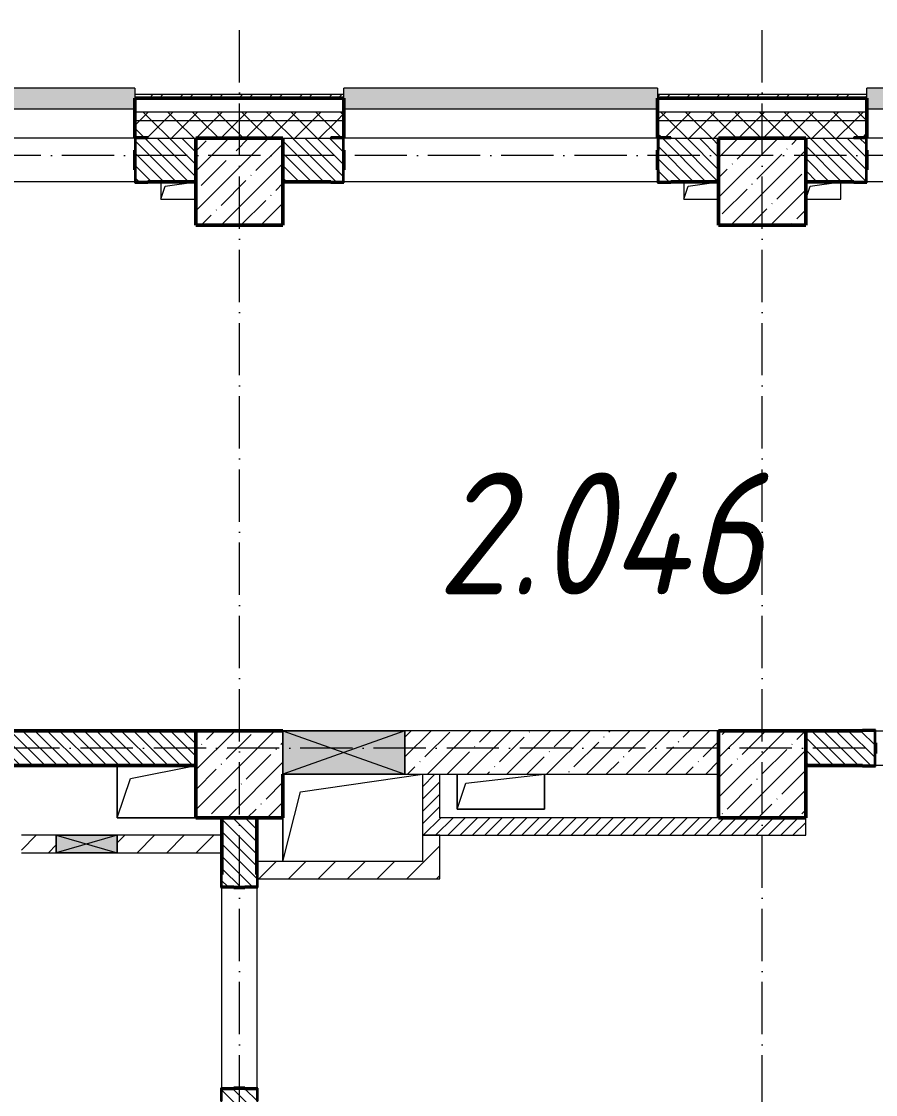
# Model space of a CAD drawing. Header units: millimetres. Extents: x -12989 to 629078, y -109036 to 555275.
# Drawn here: x 565918 to 570818, y 94778 to 100935 of the extents above; entities that cross this region are included whole.
import ezdxf

# ---------------------------------------------------------------- set-up
doc = ezdxf.new("R2010")
doc.units = ezdxf.units.MM
doc.linetypes.add('50_200_ШТРИХ_1Т_ш5_п1_п1_', pattern=[700, 500, -100, 0, -100])
for name, color, linetype, lineweight in [('A-DETL-GENF-OTLN', 7, 'Continuous', 9), ('A-FLOR-____-OTLN', 7, 'Continuous', 9), ('A-GENM-____-MCUT', 7, 'Continuous', 25), ('A-GENM-____-OTLN', 7, 'Continuous', 9), ('A-GENM-____-OTLN-1', 7, 'Continuous', 25), ('A-GLAZ-____-OTLN', 7, 'Continuous', 9), ('A-WALL-____-MCUT-1', 7, 'Continuous', 9), ('A-WALL-____-MCUT-2', 7, 'Continuous', 50), ('A-WALL-____-MCUT-3', 7, 'Continuous', 9), ('A-WALL-____-OTLN', 7, 'Continuous', 9), ('A-WALL-____-PATT-1', 7, 'Continuous', 9), ('A-WALL-FNSH-MCUT-1', 7, 'Continuous', 9), ('I-WALL-____-OTLN', 7, 'Continuous', 9), ('S-COLS-____-MCUT', 7, 'Continuous', 50), ('S-COLS-____-OTLN', 7, 'Continuous', 9), ('S-GRID-____-OTLN-1', 7, '50_200_ШТРИХ_1Т_ш5_п1_п1_', 9), ('Марки помещений', 7, 'Continuous', 9)]:
    doc.layers.add(name, color=color, linetype=linetype, lineweight=lineweight)
doc.layers.add('A-GLAZ-____-OTLN-1', color=7, linetype='Continuous', lineweight=9, true_color=0xc0c0c0)
doc.styles.add('ISOCPEUR_I_3', font='isocpeui.ttf', dxfattribs={"width": 0.85, "height": 2.2})
pattern_1 = [(135, (516567.8, 90784.41), (-35.35534, -35.35534), [])]
pattern_2 = [(45, (516567.8, 90784.41), (-70.71068, 70.71068), []), (135, (516567.8, 90784.41), (-70.71068, -70.71068), [])]
pattern_3 = [(45, (516567.8, 90784.41), (-114.04925, 114.04925), []), (45, (516681.85, 90784.41), (-114.04925, 114.04925), [201.612, -40.322, 3.353, -36.97])]
pattern_4 = [(45, (516567.8, 90784.41), (-84.8528, 84.8528), [])]
pattern_5 = [(45, (516567.8, 90784.41), (-35.35534, 35.35534), [])]

# ---------------------------------------------------------------- blocks, each defined once
blk = doc.blocks.new('BSC_Колонна _Прямоугольная - 500х500-V60-АР1_План отверстий 2 этажа в осях 1-64_А-ГГ')
at = {"layer": 'S-COLS-____-OTLN'}
h = blk.add_hatch(dxfattribs=at)
h.set_pattern_fill('FP_89', color=256, style=0, pattern_type=2)
h.set_pattern_definition([(45, (-50600, -5831.04), (-114.04925, 114.04925), []), (45, (-50485.95, -5831.04), (-114.04925, 114.04925), [201.613, -40.323, 3.353, -36.97])])
h.paths.add_polyline_path([(-250, -250), (250, -250), (250, 250), (-250, 250), (-250, 0)], flags=0)
at = {"layer": 'S-COLS-____-MCUT'}
for p, q in [((250, 250), (-250, 250)), ((-250, 250), (-250, -250)), ((250, -250), (250, 0)), ((-250, -250), (250, -250))]:
    blk.add_line(p, q, dxfattribs=at)
blk = doc.blocks.new('BSC_Колонна _Прямоугольная - 500х500-V62-АР1_План отверстий 2 этажа в осях 1-64_А-ГГ')
at = {"layer": 'S-COLS-____-OTLN'}
h = blk.add_hatch(dxfattribs=at)
h.set_pattern_fill('FP_91', color=256, style=0, pattern_type=2)
h.set_pattern_definition([(45, (-53600, -5831.04), (-114.04925, 114.04925), []), (45, (-53485.95, -5831.04), (-114.04925, 114.04925), [201.613, -40.323, 3.353, -36.97])])
h.paths.add_polyline_path([(-250, -250), (250, -250), (250, 250), (-250, 250)], flags=0)
at = {"layer": 'S-COLS-____-MCUT'}
for p, q in [((250, 250), (-250, 250)), ((-250, 250), (-250, -250)), ((250, -250), (250, 250)), ((-250, -250), (250, -250))]:
    blk.add_line(p, q, dxfattribs=at)
blk = doc.blocks.new('BSC_Колонна _Прямоугольная - 500х500-V117-АР1_План отверстий 2 этажа в осях 1-64_А-ГГ')
at = {"layer": 'S-COLS-____-OTLN'}
h = blk.add_hatch(dxfattribs=at)
h.set_pattern_fill('FP_146', color=256, style=0, pattern_type=2)
h.set_pattern_definition([(45, (-53600, -9231.04), (-114.04925, 114.04925), []), (45, (-53485.95, -9231.04), (-114.04925, 114.04925), [201.613, -40.323, 3.353, -36.97])])
h.paths.add_polyline_path([(-250, -250), (250, -250), (250, 250), (-250, 250), (-250, 104.8)], flags=0)
at = {"layer": 'S-COLS-____-MCUT'}
for p, q in [((250, 250), (-250, 250)), ((-250, 250), (-250, -250)), ((250, -250), (250, 250)), ((-250, -250), (250, -250))]:
    blk.add_line(p, q, dxfattribs=at)
blk = doc.blocks.new('Фахверк_СКБ_Уголок - 250_2700-27497298-АР1_План отверстий 2 этажа в осях 1-64_А-ГГ')
at = {"layer": 'A-GENM-____-MCUT'}
for p, q in [((200, 181), (125, 181)), ((125, 181), (125, 106)), ((131, 106), (131, 175)), ((131, 175), (200, 175)), ((200, 175), (200, 181)), ((125, 106), (131, 106)), ((131, -6), (125, -6)), ((125, -6), (125, -81)), ((131, -75), (131, -6)), ((125, -81), (200, -81)), ((200, -75), (131, -75)), ((200, -81), (200, -75))]:
    blk.add_line(p, q, dxfattribs=at)
blk = doc.blocks.new('Фахверк_СКБ_Уголок - 200_3960-28268576-АР1_План отверстий 2 этажа в осях 1-64_А-ГГ')
at = {"layer": 'A-GENM-____-MCUT'}
for p, q in [((200, 156), (125, 156)), ((125, 156), (125, 81)), ((131, 81), (131, 150)), ((131, 150), (200, 150)), ((200, 150), (200, 156)), ((125, 81), (131, 81)), ((131, 19), (125, 19)), ((125, 19), (125, -56)), ((131, -50), (131, 19)), ((125, -56), (200, -56)), ((200, -50), (131, -50)), ((200, -56), (200, -50))]:
    blk.add_line(p, q, dxfattribs=at)
blk = doc.blocks.new('AR_Отверстие прямоугольное _в плите_ - AR_Отверстие прямоугольное _в плите_-V156-АР1_План отверстий 2 этажа в осях 1-64_А-ГГ')
at = {"layer": 'A-GENM-____-OTLN'}
for p, q in [((-250, 100), (-250, -100)), ((-200, 50), (250, 100)), ((250, -100), (250, 100)), ((-250, -100), (-200, 50)), ((-250, -100), (250, -100))]:
    blk.add_line(p, q, dxfattribs=at)
blk = doc.blocks.new('AR_Отверстие прямоугольное _в плите_ - AR_Отверстие прямоугольное _в плите_-V165-АР1_План отверстий 2 этажа в осях 1-64_А-ГГ')
at = {"layer": 'A-GENM-____-OTLN'}
for p, q in [((-100, 50), (-100, -50)), ((-100, -50), (-75, 25)), ((-75, 25), (100, 50)), ((-100, -50), (100, -50))]:
    blk.add_line(p, q, dxfattribs=at)
blk = doc.blocks.new('AR_Отверстие прямоугольное _в плите_ - AR_Отверстие прямоугольное _в плите_-V166-АР1_План отверстий 2 этажа в осях 1-64_А-ГГ')
at = {"layer": 'A-GENM-____-OTLN'}
for p, q in [((-100, -50), (-75, 25)), ((-75, 25), (100, 50)), ((100, -50), (100, 50)), ((-100, -50), (100, -50))]:
    blk.add_line(p, q, dxfattribs=at)
blk = doc.blocks.new('AR_Отверстие прямоугольное _в плите_ - AR_Отверстие прямоугольное _в плите_-30553057-АР1_План отверстий 2 этажа в осях 1-64_А-ГГ')
at = {"layer": 'A-GENM-____-OTLN'}
for p, q in [((-300, 150), (400, 250)), ((-400, -250), (-300, 150)), ((-400, 0), (-400, -250))]:
    blk.add_line(p, q, dxfattribs=at)
blk = doc.blocks.new('AR_Отверстие прямоугольное _в плите_ - AR_Отверстие прямоугольное _в плите_-30552670-АР1_План отверстий 2 этажа в осях 1-64_А-ГГ')
at = {"layer": 'A-GENM-____-OTLN'}
for p, q in [((-225, 150), (-225, -150)), ((-150, 75), (225, 150)), ((-225, -150), (-150, 75)), ((-225, -150), (225, -150))]:
    blk.add_line(p, q, dxfattribs=at)
blk = doc.blocks.new('AR_Отверстие прямоугольное _в стене__БезПР - AR_Отверстие прямоугольное _в стене__БезПР-30590120-АР1_План отверстий 2 этажа в осях 1-64_А-ГГ')
at = {"layer": 'A-GLAZ-____-OTLN-1'}
blk.add_hatch(color=256, dxfattribs=at).paths.add_polyline_path([(350, -125), (350, 125), (-350, 125), (-350, -125), (42.8, -125)], flags=0)
at = {"layer": 'A-DETL-GENF-OTLN'}
for p, q in [((-350, -125), (-350, 125)), ((-350, 125), (350, 125)), ((350, 125), (-350, -125)), ((-350, 125), (350, -125)), ((350, 125), (-350, 125)), ((-350, 125), (-350, -125)), ((350, 125), (350, -125)), ((350, -125), (350, 125)), ((350, -125), (-350, -125)), ((-350, -125), (350, -125))]:
    blk.add_line(p, q, dxfattribs=at)
at = {"layer": 'A-GLAZ-____-OTLN'}
blk.add_line((350, 125), (-350, 125), dxfattribs=at)
blk = doc.blocks.new('Отлив_СКБ - Отлив витража_120_НВФ-31885689-АР1_План отверстий 2 этажа в осях 1-64_А-ГГ')
at = {"layer": 'A-GLAZ-____-OTLN-1'}
for points in [[(1800, 2), (1800, 120), (0, 120), (0, 2), (1103.1, 2)], [(1103.1, 0), (1800, 0), (1800, 2), (0, 2), (0, 0)]]:
    blk.add_hatch(color=256, dxfattribs=at).paths.add_polyline_path(points, flags=0)
at = {"layer": 'A-GLAZ-____-OTLN'}
for p, q in [((0, 83), (0, 120)), ((1800, 120), (0, 120)), ((1800, 120), (1800, 83)), ((0, 2), (1800, 2)), ((1800, 0), (0, 0))]:
    blk.add_line(p, q, dxfattribs=at)
blk = doc.blocks.new('154_Стойка_СКБ_Уголок - СМ-2180_200-28268025-АР1_План отверстий 2 этажа в осях 1-64_А-ГГ')
at = {"layer": 'A-GENM-____-MCUT'}
for p, q in [((125, 156), (125, 81)), ((200, 156), (125, 156)), ((131, 81), (131, 150)), ((131, 150), (200, 150)), ((200, 150), (200, 156)), ((125, 81), (131, 81)), ((131, 19), (125, 19)), ((125, 19), (125, -56)), ((131, -50), (131, 19)), ((125, -56), (200, -56)), ((200, -50), (131, -50)), ((200, -56), (200, -50))]:
    blk.add_line(p, q, dxfattribs=at)
blk = doc.blocks.new('AR_Отверстие прямоугольное _в стене__БезПР - AR_Отверстие прямоугольное _в стене__БезПР-36788986-АР1_План отверстий 2 этажа в осях 1-64_А-ГГ')
at = {"layer": 'A-GLAZ-____-OTLN'}
blk.add_hatch(color=256, dxfattribs=at).paths.add_polyline_path([(175, -50), (175, 50), (-175, 50), (-175, -50)], flags=0)
at = {"layer": 'A-DETL-GENF-OTLN'}
for p, q in [((-175, -50), (-175, 50)), ((-175, 50), (175, 50)), ((175, 50), (-175, -50)), ((-175, 50), (175, -50)), ((175, 50), (-175, 50)), ((-175, 50), (-175, -50)), ((175, 50), (175, -50)), ((175, -50), (175, 50)), ((175, -50), (-175, -50)), ((-175, -50), (175, -50))]:
    blk.add_line(p, q, dxfattribs=at)
at = {"layer": 'A-GLAZ-____-OTLN'}
blk.add_line((175, 50), (-175, 50), dxfattribs=at)
blk = doc.blocks.new('3эт')
at = {"layer": 'S-GRID-____-OTLN-1', "color": 251, "ltscale": 0.6, "true_color": 0x636466}
for p, q in [((334370.7, -91346.1), (334370.7, -76712.9)), ((337370.7, -91346.1), (337370.7, -76712.9)), ((387845.1, -77482.4), (279340.9, -77482.4)), ((374089.5, -80882.4), (279101.9, -80882.4))]:
    blk.add_line(p, q, dxfattribs=at)

msp = doc.modelspace()

# ---------------------------------------------------------------- hatches: boundary and pattern name
at = {"layer": 'A-WALL-____-PATT-1'}
h = msp.add_hatch(dxfattribs=at)
h.set_pattern_fill('FP_3', color=256, style=0, pattern_type=2)
h.set_pattern_definition([(45, (516567.8, 90784.41), (-85.53659, 85.53659), []), (45, (516624.82, 90784.41), (-85.53659, 85.53659), [])])
h.paths.add_polyline_path([(588432.7976, 100495.4504), (588432.7976, 100515.4504), (584567.7976, 100515.4504), (584567.7976, 100495.4504), (587252.6795, 100495.4504)], flags=0)
h.paths.add_polyline_path([(582767.7976, 100495.4504), (582767.7976, 100515.4504), (581567.7976, 100515.4504), (581567.7976, 100495.4504), (581950.2867, 100495.4504)], flags=0)
h.paths.add_polyline_path([(579767.7976, 100495.4504), (579767.7976, 100515.4504), (578567.7976, 100515.4504), (578567.7976, 100495.4504), (579299.0902, 100495.4504)], flags=0)
h.paths.add_polyline_path([(575764.1617, 100495.4504), (576767.7976, 100495.4504), (576767.7976, 100515.4504), (575567.7976, 100515.4504), (575567.7976, 100495.4504)], flags=0)
h.paths.add_polyline_path([(573112.9652, 100495.4504), (573767.7976, 100495.4504), (573767.7976, 100515.4504), (572567.7976, 100515.4504), (572567.7976, 100495.4504)], flags=0)
h.paths.add_polyline_path([(570767.7976, 100495.4504), (570767.7976, 100515.4504), (569567.7976, 100515.4504), (569567.7976, 100495.4504), (569578.0367, 100495.4504)], flags=0)
h.paths.add_polyline_path([(567767.7976, 100495.4504), (567767.7976, 100515.4504), (566567.7976, 100515.4504), (566567.7976, 100495.4504), (566926.8402, 100495.4504)], flags=0)
h.paths.add_polyline_path([(561767.7976, 100495.4504), (561767.7976, 100515.4504), (560567.7976, 100515.4504), (560567.7976, 100495.4504), (560740.7152, 100495.4504)], flags=0)
h.paths.add_polyline_path([(563567.7976, 100495.4504), (564767.7976, 100495.4504), (564767.7976, 100515.4504), (563567.7976, 100515.4504)], flags=0)
h.paths.add_polyline_path([(557567.7976, 100495.4504), (558767.7976, 100495.4504), (558767.7976, 100515.4504), (557567.7976, 100515.4504)], flags=0)
h.paths.add_polyline_path([(554902.7976, 100495.4504), (555767.7976, 100495.4504), (555767.7976, 100515.4504), (554902.7976, 100515.4504)], flags=0)
h = msp.add_hatch(dxfattribs=at)
h.set_pattern_fill('FP_1', color=256, style=0, pattern_type=2)
h.set_pattern_definition(pattern_2)
h.paths.add_polyline_path([(590917.7976, 100365.4504), (590917.7976, 100415.4504), (584567.7976, 100415.4504), (584567.7976, 100365.4504), (590787.6081, 100365.4504)], flags=0)
h.paths.add_polyline_path([(581950.2867, 100365.4504), (582767.7976, 100365.4504), (582767.7976, 100415.4504), (581567.7976, 100415.4504), (581567.7976, 100365.4504)], flags=0)
h.paths.add_polyline_path([(579767.7976, 100365.4504), (579767.7976, 100415.4504), (578567.7976, 100415.4504), (578567.7976, 100365.4504), (579299.0902, 100365.4504)], flags=0)
h.paths.add_polyline_path([(576767.7976, 100365.4504), (576767.7976, 100415.4504), (575567.7976, 100415.4504), (575567.7976, 100365.4504), (576647.8938, 100365.4504)], flags=0)
h.paths.add_polyline_path([(573767.7976, 100365.4504), (573767.7976, 100415.4504), (572567.7976, 100415.4504), (572567.7976, 100365.4504), (573112.9652, 100365.4504)], flags=0)
h.paths.add_polyline_path([(569567.7976, 100365.4504), (570767.7976, 100365.4504), (570767.7976, 100415.4504), (569567.7976, 100415.4504)], flags=0)
h.paths.add_polyline_path([(566567.7976, 100365.4504), (567767.7976, 100365.4504), (567767.7976, 100415.4504), (566567.7976, 100415.4504)], flags=0)
h.paths.add_polyline_path([(564275.6438, 100365.4504), (564767.7976, 100365.4504), (564767.7976, 100415.4504), (563567.7976, 100415.4504), (563567.7976, 100365.4504)], flags=0)
h.paths.add_polyline_path([(561767.7976, 100365.4504), (561767.7976, 100415.4504), (560567.7976, 100415.4504), (560567.7976, 100365.4504), (560740.7152, 100365.4504)], flags=0)
h.paths.add_polyline_path([(558767.7976, 100365.4504), (558767.7976, 100415.4504), (557567.7976, 100415.4504), (557567.7976, 100365.4504), (558089.5188, 100365.4504)], flags=0)
h.paths.add_polyline_path([(554367.7976, 100365.4504), (555767.7976, 100365.4504), (555767.7976, 100415.4504), (554367.7976, 100415.4504)], flags=0)
h.paths.add_polyline_path([(552567.7976, 100365.4504), (552567.7976, 100415.4504), (551367.7976, 100415.4504), (551367.7976, 100365.4504), (551903.3938, 100365.4504)], flags=0)
h.paths.add_polyline_path([(543567.7976, 100365.4504), (543567.7976, 100415.4504), (540397.7976, 100415.4504), (540397.7976, 100365.4504), (541298.6081, 100365.4504)], flags=0)
h = msp.add_hatch(dxfattribs=at)
h.set_pattern_fill('FP_1', color=256, style=0, pattern_type=2)
h.set_pattern_definition(pattern_2)
h.paths.add_polyline_path([(590917.7976, 100265.4504), (590917.7976, 100365.4504), (584567.7976, 100365.4504), (584567.7976, 100271.4504), (584642.7976, 100271.4504), (584642.7976, 100265.4504), (590787.6081, 100265.4504)], flags=0)
h.paths.add_polyline_path([(581950.2867, 100265.4504), (582692.7976, 100265.4504), (582692.7976, 100271.4504), (582767.7976, 100271.4504), (582767.7976, 100365.4504), (581567.7976, 100365.4504), (581567.7976, 100271.4504), (581642.7976, 100271.4504), (581642.7976, 100265.4504)], flags=0)
h.paths.add_polyline_path([(579692.7976, 100265.4504), (579692.7976, 100271.4504), (579767.7976, 100271.4504), (579767.7976, 100365.4504), (578567.7976, 100365.4504), (578567.7976, 100271.4504), (578642.7976, 100271.4504), (578642.7976, 100265.4504), (579417.7976, 100265.4504)], flags=0)
h.paths.add_polyline_path([(575917.7976, 100265.4504), (576692.7976, 100265.4504), (576692.7976, 100271.4504), (576767.7976, 100271.4504), (576767.7976, 100365.4504), (575567.7976, 100365.4504), (575567.7976, 100271.4504), (575642.7976, 100271.4504), (575642.7976, 100265.4504), (575764.1617, 100265.4504)], flags=0)
h.paths.add_polyline_path([(573112.9652, 100265.4504), (573692.7976, 100265.4504), (573692.7976, 100271.4504), (573767.7976, 100271.4504), (573767.7976, 100365.4504), (572567.7976, 100365.4504), (572567.7976, 100271.4504), (572642.7976, 100271.4504), (572642.7976, 100265.4504)], flags=0)
h.paths.add_polyline_path([(570417.7976, 100265.4504), (570692.7976, 100265.4504), (570692.7976, 100271.4504), (570767.7976, 100271.4504), (570767.7976, 100365.4504), (569567.7976, 100365.4504), (569567.7976, 100271.4504), (569642.7976, 100271.4504), (569642.7976, 100265.4504), (569917.7976, 100265.4504)], flags=0)
h.paths.add_polyline_path([(567417.7976, 100265.4504), (567692.7976, 100265.4504), (567692.7976, 100271.4504), (567767.7976, 100271.4504), (567767.7976, 100365.4504), (566567.7976, 100365.4504), (566567.7976, 100271.4504), (566642.7976, 100271.4504), (566642.7976, 100265.4504), (566926.8402, 100265.4504)], flags=0)
h.paths.add_polyline_path([(564692.7976, 100265.4504), (564692.7976, 100271.4504), (564767.7976, 100271.4504), (564767.7976, 100365.4504), (563567.7976, 100365.4504), (563567.7976, 100271.4504), (563642.7976, 100271.4504), (563642.7976, 100265.4504), (564275.6438, 100265.4504)], flags=0)
h.paths.add_polyline_path([(561692.7976, 100265.4504), (561692.7976, 100271.4504), (561767.7976, 100271.4504), (561767.7976, 100365.4504), (560567.7976, 100365.4504), (560567.7976, 100271.4504), (560642.7976, 100271.4504), (560642.7976, 100265.4504), (561417.7976, 100265.4504)], flags=0)
h.paths.add_polyline_path([(557642.7976, 100265.4504), (558692.7976, 100265.4504), (558692.7976, 100271.4504), (558767.7976, 100271.4504), (558767.7976, 100365.4504), (557567.7976, 100365.4504), (557567.7976, 100271.4504), (557642.7976, 100271.4504)], flags=0)
h.paths.add_polyline_path([(555417.7976, 100265.4504), (555692.7976, 100265.4504), (555692.7976, 100271.4504), (555767.7976, 100271.4504), (555767.7976, 100365.4504), (554367.7976, 100365.4504), (554367.7976, 100265.4504), (554867.7976, 100265.4504)], flags=0)
h.paths.add_polyline_path([(551903.3938, 100265.4504), (552492.7976, 100265.4504), (552492.7976, 100271.4504), (552567.7976, 100271.4504), (552567.7976, 100365.4504), (551367.7976, 100365.4504), (551367.7976, 100265.4504), (551867.7976, 100265.4504)], flags=0)
h.paths.add_polyline_path([(543492.7976, 100265.4504), (543492.7976, 100271.4504), (543567.7976, 100271.4504), (543567.7976, 100365.4504), (540397.7976, 100365.4504), (540397.7976, 100265.4504), (542867.7976, 100265.4504)], flags=0)
h = msp.add_hatch(dxfattribs=at)
h.set_pattern_fill('FP_6', color=256, style=0, pattern_type=2)
h.set_pattern_definition(pattern_1)
h.paths.add_polyline_path([(566642.7976, 100015.4504), (566917.7976, 100015.4504), (566917.7976, 100265.4504), (566573.7976, 100265.4504), (566573.7976, 100196.4504), (566567.7976, 100196.4504), (566567.7976, 100084.4504), (566573.7976, 100084.4504), (566573.7976, 100015.4504)], flags=0)
h.paths.add_polyline_path([(563642.7976, 100015.4504), (564761.7976, 100015.4504), (564761.7976, 100084.4504), (564767.7976, 100084.4504), (564767.7976, 100196.4504), (564761.7976, 100196.4504), (564761.7976, 100265.4504), (563573.7976, 100265.4504), (563573.7976, 100196.4504), (563567.7976, 100196.4504), (563567.7976, 100084.4504), (563573.7976, 100084.4504), (563573.7976, 100015.4504)], flags=0)
h.paths.add_polyline_path([(561692.7976, 100015.4504), (561761.7976, 100015.4504), (561761.7976, 100084.4504), (561767.7976, 100084.4504), (561767.7976, 100196.4504), (561761.7976, 100196.4504), (561761.7976, 100265.4504), (561417.7976, 100265.4504), (561417.7976, 100015.4504)], flags=0)
h = msp.add_hatch(dxfattribs=at)
h.set_pattern_fill('FP_6', color=256, style=0, pattern_type=2)
h.set_pattern_definition(pattern_1)
h.paths.add_polyline_path([(569578.0367, 100015.4504), (569917.7976, 100015.4504), (569917.7976, 100265.4504), (569573.7976, 100265.4504), (569573.7976, 100196.4504), (569567.7976, 100196.4504), (569567.7976, 100084.4504), (569573.7976, 100084.4504), (569573.7976, 100015.4504)], flags=0)
h.paths.add_polyline_path([(567761.7976, 100015.4504), (567761.7976, 100084.4504), (567767.7976, 100084.4504), (567767.7976, 100196.4504), (567761.7976, 100196.4504), (567761.7976, 100265.4504), (567417.7976, 100265.4504), (567417.7976, 100015.4504), (567692.7976, 100015.4504)], flags=0)
h = msp.add_hatch(dxfattribs=at)
h.set_pattern_fill('FP_6', color=256, style=0, pattern_type=2)
h.set_pattern_definition(pattern_1)
h.paths.add_polyline_path([(575573.7976, 100015.4504), (575917.7976, 100015.4504), (575917.7976, 100265.4504), (575573.7976, 100265.4504), (575573.7976, 100196.4504), (575567.7976, 100196.4504), (575567.7976, 100084.4504), (575573.7976, 100084.4504), (575573.7976, 100019.7361)], flags=0)
h.paths.add_polyline_path([(573112.9652, 100015.4504), (573761.7976, 100015.4504), (573761.7976, 100084.4504), (573767.7976, 100084.4504), (573767.7976, 100196.4504), (573761.7976, 100196.4504), (573761.7976, 100265.4504), (572573.7976, 100265.4504), (572573.7976, 100196.4504), (572567.7976, 100196.4504), (572567.7976, 100084.4504), (572573.7976, 100084.4504), (572573.7976, 100015.4504), (572642.7976, 100015.4504)], flags=0)
h.paths.add_polyline_path([(570761.7976, 100015.4504), (570761.7976, 100084.4504), (570767.7976, 100084.4504), (570767.7976, 100196.4504), (570761.7976, 100196.4504), (570761.7976, 100265.4504), (570417.7976, 100265.4504), (570417.7976, 100015.4504), (570692.7976, 100015.4504)], flags=0)
h = msp.add_hatch(dxfattribs=at)
h.set_pattern_fill('FP_6', color=256, style=0, pattern_type=2)
h.set_pattern_definition(pattern_1)
h.paths.add_polyline_path([(566043.1081, 96665.4504), (566917.7976, 96665.4504), (566917.7976, 96865.4504), (564173.7976, 96865.4504), (564173.7976, 96796.4504), (564167.7976, 96796.4504), (564167.7976, 96734.4504), (564173.7976, 96734.4504), (564173.7976, 96665.4504), (564275.6438, 96665.4504)], flags=0)
h.paths.add_polyline_path([(562117.7976, 96665.4504), (563011.7976, 96665.4504), (563011.7976, 96734.4504), (563017.7976, 96734.4504), (563017.7976, 96796.4504), (563011.7976, 96796.4504), (563011.7976, 96865.4504), (562117.7976, 96865.4504), (562117.7976, 96752.9504)], flags=0)
h.paths.add_polyline_path([(561417.7976, 96665.4504), (561717.7976, 96665.4504), (561717.7976, 96865.4504), (561417.7976, 96865.4504)], flags=0)
h = msp.add_hatch(dxfattribs=at)
h.set_pattern_fill('FP_25', color=256, style=0, pattern_type=2)
h.set_pattern_definition(pattern_3)
h.paths.add_polyline_path([(569917.7976, 96615.4504), (569917.7976, 96865.4504), (568117.7976, 96865.4504), (568117.7976, 96615.4504), (569578.0367, 96615.4504)], flags=0)
h = msp.add_hatch(dxfattribs=at)
h.set_pattern_fill('FP_6', color=256, style=0, pattern_type=2)
h.set_pattern_definition(pattern_1)
h.paths.add_polyline_path([(575917.7976, 96665.4504), (575917.7976, 96865.4504), (575517.7976, 96865.4504), (575517.7976, 96665.4504)], flags=0)
h.paths.add_polyline_path([(572523.7976, 96665.4504), (573311.7976, 96665.4504), (573311.7976, 96734.4504), (573317.7976, 96734.4504), (573317.7976, 96796.4504), (573311.7976, 96796.4504), (573311.7976, 96865.4504), (572523.7976, 96865.4504), (572523.7976, 96796.4504), (572517.7976, 96796.4504), (572517.7976, 96734.4504), (572523.7976, 96734.4504), (572523.7976, 96705.4504)], flags=0)
h.paths.add_polyline_path([(574223.7976, 96665.4504), (575117.7976, 96665.4504), (575117.7976, 96865.4504), (574223.7976, 96865.4504), (574223.7976, 96796.4504), (574217.7976, 96796.4504), (574217.7976, 96734.4504), (574223.7976, 96734.4504), (574223.7976, 96666.1563)], flags=0)
h.paths.add_polyline_path([(570742.7976, 96665.4504), (570811.7976, 96665.4504), (570811.7976, 96734.4504), (570817.7976, 96734.4504), (570817.7976, 96796.4504), (570811.7976, 96796.4504), (570811.7976, 96865.4504), (570417.7976, 96865.4504), (570417.7976, 96665.4504)], flags=0)
h = msp.add_hatch(dxfattribs=at)
h.set_pattern_fill('FP_5', color=256, style=0, pattern_type=2)
h.set_pattern_definition(pattern_5)
h.paths.add_polyline_path([(568317.7976, 96365.4504), (568317.7976, 96615.4504), (568217.7976, 96615.4504), (568217.7976, 96365.4504)], flags=0)
h = msp.add_hatch(dxfattribs=at)
h.set_pattern_fill('FP_6', color=256, style=0, pattern_type=2)
h.set_pattern_definition(pattern_1)
h.paths.add_polyline_path([(567067.7976, 89365.4504), (567267.7976, 89365.4504), (567267.5774, 94809.4504), (567198.7976, 94809.4504), (567198.7976, 94815.4504), (567136.7976, 94815.4504), (567136.7976, 94809.4504), (567067.7976, 94809.4504), (567067.7976, 89800.329)], flags=0)
h.paths.add_polyline_path([(567198.7976, 95965.4504), (567198.7976, 95971.4504), (567267.7976, 95971.4504), (567267.7976, 96365.4504), (567067.7976, 96365.4504), (567067.7976, 95971.4504), (567136.7976, 95971.4504), (567136.7976, 95965.4504)], flags=0)
h = msp.add_hatch(dxfattribs=at)
h.set_pattern_fill('FP_5', color=256, style=0, pattern_type=2)
h.set_pattern_definition(pattern_5)
h.paths.add_polyline_path([(568217.7976, 96265.4504), (570417.7976, 96265.4504), (570417.7976, 96365.4504), (568217.7976, 96365.4504)], flags=0)
h = msp.add_hatch(dxfattribs=at)
h.set_pattern_fill('FP_4', color=256, style=0, pattern_type=2)
h.set_pattern_definition(pattern_4)
h.paths.add_polyline_path([(565017.7976, 96165.4504), (565217.7976, 96165.4504), (565217.7976, 96265.4504), (565017.7976, 96265.4504)], flags=0)
h.paths.add_polyline_path([(566043.1081, 96165.4504), (566117.7976, 96165.4504), (566117.7976, 96265.4504), (565917.7976, 96265.4504), (565917.7976, 96165.4504)], flags=0)
h.paths.add_polyline_path([(567067.7976, 96165.4504), (567067.7976, 96265.4504), (566467.7976, 96265.4504), (566467.7976, 96165.4504)], flags=0)
h.paths.add_polyline_path([(564269.2976, 96168.4504), (564314.7976, 96168.4504), (564314.7976, 96262.4504), (564267.7976, 96262.4504), (564267.7976, 96168.4504)], flags=0)
h = msp.add_hatch(dxfattribs=at)
h.set_pattern_fill('FP_4', color=256, style=0, pattern_type=2)
h.set_pattern_definition(pattern_4)
h.paths.add_polyline_path([(568317.7976, 96015.4504), (568317.7976, 96265.4504), (568217.7976, 96265.4504), (568217.7976, 96015.4504)], flags=0)
h = msp.add_hatch(dxfattribs=at)
h.set_pattern_fill('FP_4', color=256, style=0, pattern_type=2)
h.set_pattern_definition(pattern_4)
h.paths.add_polyline_path([(568217.7976, 96015.4504), (568217.7976, 96115.4504), (567267.7976, 96115.4504), (567267.7976, 96040.4504), (567273.7976, 96040.4504), (567273.7976, 96015.4504), (567810.5724, 96015.4504)], flags=0)
at = {"layer": 'S-COLS-____-OTLN'}
h = msp.add_hatch(dxfattribs=at)
h.set_pattern_fill('FP_25', color=256, style=0, pattern_type=2)
h.set_pattern_definition(pattern_3)
h.paths.add_polyline_path([(566917.7976, 99765.4504), (567417.7976, 99765.4504), (567417.7976, 100265.4504), (566917.7976, 100265.4504), (566917.7976, 100120.257)], flags=0)

# ---------------------------------------------------------------- linework, layer by layer
at = {"layer": 'A-FLOR-____-OTLN'}
for p, q in [((566467.7976, 96365.4504), (566467.7976, 96665.4504)), ((568417.7976, 96415.4504), (568417.7976, 96615.4504)), ((568917.7976, 96615.4504), (568917.7976, 96415.4504)), ((566917.7976, 96365.4504), (566467.7976, 96365.4504)), ((567417.7976, 96115.4504), (567417.7976, 96365.4504)), ((568917.7976, 96415.4504), (568417.7976, 96415.4504))]:
    msp.add_line(p, q, dxfattribs=at)
at = {"layer": 'A-WALL-____-MCUT-1'}
for p, q in [((569917.7976, 96865.4504), (568117.7976, 96865.4504)), ((568117.7976, 96615.4504), (569917.7976, 96615.4504))]:
    msp.add_line(p, q, dxfattribs=at)
at = {"layer": 'A-WALL-____-MCUT-2'}
for p, q in [((567767.7976, 100495.4504), (566567.7976, 100495.4504)), ((566567.7976, 100495.4504), (566567.7976, 100271.4504)), ((567767.7976, 100271.4504), (567767.7976, 100495.4504)), ((570767.7976, 100495.4504), (569567.7976, 100495.4504)), ((569567.7976, 100495.4504), (569567.7976, 100271.4504)), ((570767.7976, 100271.4504), (570767.7976, 100495.4504)), ((566917.7976, 100265.4504), (567417.7976, 100265.4504)), ((566917.7976, 100015.4504), (566917.7976, 100265.4504)), ((567417.7976, 100265.4504), (567417.7976, 100015.4504)), ((566567.7976, 100196.4504), (566567.7976, 100084.4504)), ((567767.7976, 100084.4504), (567767.7976, 100196.4504)), ((569567.7976, 100196.4504), (569567.7976, 100084.4504)), ((570767.7976, 100084.4504), (570767.7976, 100196.4504)), ((566642.7976, 100015.4504), (566917.7976, 100015.4504)), ((567417.7976, 100015.4504), (567692.7976, 100015.4504)), ((569642.7976, 100015.4504), (569917.7976, 100015.4504)), ((570417.7976, 100015.4504), (570692.7976, 100015.4504)), ((566917.7976, 96865.4504), (564242.7976, 96865.4504)), ((570742.7976, 96865.4504), (570417.7976, 96865.4504)), ((570817.7976, 96734.4504), (570817.7976, 96796.4504)), ((564242.7976, 96665.4504), (566917.7976, 96665.4504)), ((570417.7976, 96665.4504), (570742.7976, 96665.4504)), ((567067.7976, 96365.4504), (567067.7976, 96040.4504)), ((567267.7976, 96040.4504), (567267.7976, 96365.4504)), ((567136.7976, 95965.4504), (567198.7976, 95965.4504)), ((567198.7976, 94815.4504), (567136.7976, 94815.4504))]:
    msp.add_line(p, q, dxfattribs=at)
at = {"layer": 'A-WALL-____-MCUT-3'}
for p, q in [((567767.7976, 100415.4504), (566567.7976, 100415.4504)), ((567767.7976, 100365.4504), (566567.7976, 100365.4504)), ((570767.7976, 100415.4504), (569567.7976, 100415.4504)), ((570767.7976, 100365.4504), (569567.7976, 100365.4504)), ((566642.7976, 100265.4504), (566917.7976, 100265.4504)), ((567417.7976, 100265.4504), (567692.7976, 100265.4504)), ((569642.7976, 100265.4504), (569917.7976, 100265.4504)), ((570417.7976, 100265.4504), (570692.7976, 100265.4504))]:
    msp.add_line(p, q, dxfattribs=at)
at = {"layer": 'A-WALL-____-OTLN'}
for p, q in [((566567.7976, 100265.4504), (564767.7976, 100265.4504)), ((569567.7976, 100265.4504), (567767.7976, 100265.4504)), ((572567.7976, 100265.4504), (570767.7976, 100265.4504)), ((566567.7976, 100015.4504), (564767.7976, 100015.4504)), ((569567.7976, 100015.4504), (567767.7976, 100015.4504)), ((572567.7976, 100015.4504), (570767.7976, 100015.4504))]:
    msp.add_line(p, q, dxfattribs=at)
at = {"layer": 'A-WALL-FNSH-MCUT-1'}
for p, q in [((567767.7976, 100515.4504), (566567.7976, 100515.4504)), ((566567.7976, 100515.4504), (566567.7976, 100495.4504)), ((567767.7976, 100495.4504), (567767.7976, 100515.4504)), ((570767.7976, 100515.4504), (569567.7976, 100515.4504)), ((569567.7976, 100515.4504), (569567.7976, 100495.4504)), ((570767.7976, 100495.4504), (570767.7976, 100515.4504)), ((568217.7976, 96615.4504), (568217.7976, 96115.4504)), ((568317.7976, 96365.4504), (568317.7976, 96615.4504)), ((569917.7976, 96365.4504), (568317.7976, 96365.4504)), ((570417.7976, 96265.4504), (570417.7976, 96365.4504)), ((566117.7976, 96265.4504), (565917.7976, 96265.4504)), ((567067.7976, 96265.4504), (566467.7976, 96265.4504)), ((568317.7976, 96265.4504), (568217.7976, 96265.4504)), ((568217.7976, 96265.4504), (570417.7976, 96265.4504)), ((568317.7976, 96015.4504), (568317.7976, 96265.4504)), ((565917.7976, 96165.4504), (566117.7976, 96165.4504)), ((566467.7976, 96165.4504), (567067.7976, 96165.4504)), ((568217.7976, 96115.4504), (567267.7976, 96115.4504)), ((567273.7976, 96015.4504), (568317.7976, 96015.4504))]:
    msp.add_line(p, q, dxfattribs=at)
at = {"layer": 'I-WALL-____-OTLN'}
for p, q in [((570817.7976, 96865.4504), (571417.7976, 96865.4504)), ((571417.7976, 96665.4504), (570817.7976, 96665.4504)), ((567067.7976, 94815.4504), (567067.7976, 95965.4504)), ((567267.7976, 95965.4504), (567267.7976, 94815.4504))]:
    msp.add_line(p, q, dxfattribs=at)
at = {"layer": 'S-COLS-____-MCUT'}
for p, q in [((567417.7976, 100265.4504), (566917.7976, 100265.4504)), ((566917.7976, 100265.4504), (566917.7976, 99765.4504)), ((567417.7976, 99765.4504), (567417.7976, 100265.4504)), ((566917.7976, 99765.4504), (567417.7976, 99765.4504))]:
    msp.add_line(p, q, dxfattribs=at)

# ---------------------------------------------------------------- block references
msp.add_blockref('3эт', (232797.0902, 177647.8646))
at = {"layer": 'A-GENM-____-OTLN'}
for name, p in [('AR_Отверстие прямоугольное _в плите_ - AR_Отверстие прямоугольное _в плите_-V165-АР1_План отверстий 2 этажа в осях 1-64_А-ГГ', (566817.7976, 99965.4504)), ('AR_Отверстие прямоугольное _в плите_ - AR_Отверстие прямоугольное _в плите_-V165-АР1_План отверстий 2 этажа в осях 1-64_А-ГГ', (569817.7976, 99965.4504)), ('AR_Отверстие прямоугольное _в плите_ - AR_Отверстие прямоугольное _в плите_-V166-АР1_План отверстий 2 этажа в осях 1-64_А-ГГ', (570517.7976, 99965.4504)), ('AR_Отверстие прямоугольное _в плите_ - AR_Отверстие прямоугольное _в плите_-30552670-АР1_План отверстий 2 этажа в осях 1-64_А-ГГ', (566692.7976, 96515.4504)), ('AR_Отверстие прямоугольное _в плите_ - AR_Отверстие прямоугольное _в плите_-30553057-АР1_План отверстий 2 этажа в осях 1-64_А-ГГ', (567817.7976, 96365.4504)), ('AR_Отверстие прямоугольное _в плите_ - AR_Отверстие прямоугольное _в плите_-V156-АР1_План отверстий 2 этажа в осях 1-64_А-ГГ', (568667.7976, 96515.4504))]:
    msp.add_blockref(name, p, dxfattribs=at)
at = {"layer": 'A-GENM-____-OTLN-1'}
for p in [(566442.7976, 100090.4504), (569442.7976, 100090.4504)]:
    msp.add_blockref('Фахверк_СКБ_Уголок - 250_2700-27497298-АР1_План отверстий 2 этажа в осях 1-64_А-ГГ', p, dxfattribs=at)
for name, p, rotation in [('Фахверк_СКБ_Уголок - 250_2700-27497298-АР1_План отверстий 2 этажа в осях 1-64_А-ГГ', (567892.7976, 100190.4504), 180), ('Фахверк_СКБ_Уголок - 250_2700-27497298-АР1_План отверстий 2 этажа в осях 1-64_А-ГГ', (570892.7976, 100190.4504), 180), ('Фахверк_СКБ_Уголок - 200_3960-28268576-АР1_План отверстий 2 этажа в осях 1-64_А-ГГ', (570942.7976, 96815.4504), 180), ('154_Стойка_СКБ_Уголок - СМ-2180_200-28268025-АР1_План отверстий 2 этажа в осях 1-64_А-ГГ', (567217.7976, 95840.4504), 89.99999999999993), ('154_Стойка_СКБ_Уголок - СМ-2180_200-28268025-АР1_План отверстий 2 этажа в осях 1-64_А-ГГ', (567117.7976, 94940.4504), 269.9999999999999)]:
    msp.add_blockref(name, p, dxfattribs=dict(at, rotation=rotation))
at = {"layer": 'A-GLAZ-____-OTLN'}
for name, p in [('Отлив_СКБ - Отлив витража_120_НВФ-31885689-АР1_План отверстий 2 этажа в осях 1-64_А-ГГ', (564767.7976, 100432.4504)), ('Отлив_СКБ - Отлив витража_120_НВФ-31885689-АР1_План отверстий 2 этажа в осях 1-64_А-ГГ', (567767.7976, 100432.4504)), ('Отлив_СКБ - Отлив витража_120_НВФ-31885689-АР1_План отверстий 2 этажа в осях 1-64_А-ГГ', (570767.7976, 100432.4504)), ('AR_Отверстие прямоугольное _в стене__БезПР - AR_Отверстие прямоугольное _в стене__БезПР-30590120-АР1_План отверстий 2 этажа в осях 1-64_А-ГГ', (567767.7976, 96740.4504)), ('AR_Отверстие прямоугольное _в стене__БезПР - AR_Отверстие прямоугольное _в стене__БезПР-36788986-АР1_План отверстий 2 этажа в осях 1-64_А-ГГ', (566292.7976, 96215.4504))]:
    msp.add_blockref(name, p, dxfattribs=at)
at = {"layer": 'S-COLS-____-OTLN'}
for name, p in [('BSC_Колонна _Прямоугольная - 500х500-V117-АР1_План отверстий 2 этажа в осях 1-64_А-ГГ', (570167.7976, 100015.4504)), ('BSC_Колонна _Прямоугольная - 500х500-V60-АР1_План отверстий 2 этажа в осях 1-64_А-ГГ', (567167.7976, 96615.4504)), ('BSC_Колонна _Прямоугольная - 500х500-V62-АР1_План отверстий 2 этажа в осях 1-64_А-ГГ', (570167.7976, 96615.4504))]:
    msp.add_blockref(name, p, dxfattribs=at)

# ---------------------------------------------------------------- texts
at = {"layer": 'Марки помещений', "insert": (568302.5183, 98347.1302), "char_height": 700, "width": 817.72125, "attachment_point": 1, "style": 'ISOCPEUR_I_3'}
msp.add_mtext('2.046', dxfattribs=at)

doc.saveas('drawing.dxf')
